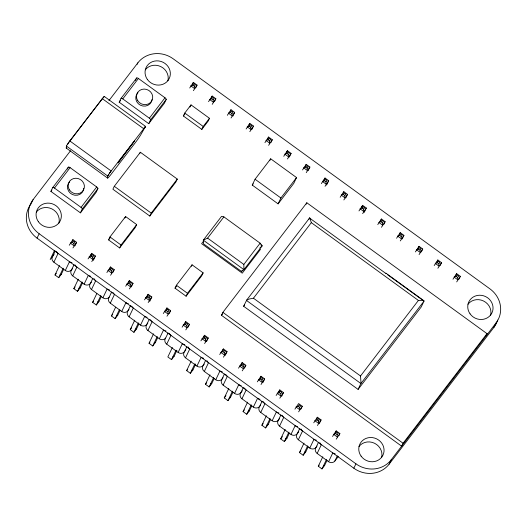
<?xml version="1.0" encoding="UTF-8"?>
<svg xmlns="http://www.w3.org/2000/svg" width="527" height="527" viewBox="0 0 527 527"><rect width="100%" height="100%" fill="white"/><g stroke="black" fill="none" stroke-linecap="round" stroke-linejoin="round"><path stroke-width="0.79" d="M66.218 148.041L66.461 145.827L69.03 141.934L104.168 96.355L145.551 126.394L140.834 134.655A9.15 0.626 -54 0 1 135.123 142.942L111.164 174.213A9.15 0.626 -54 0 1 107.574 178.08L66.218 148.041A9.15 0.626 -54 0 0 66.619 147.916M67.449 144.714L68.26 143.239M107.574 178.08L107.778 175.939L109.768 172.823M70.506 150.781L33.076 199.647L30.968 204.041A25.612 23.946 25.6 0 0 37.048 238.118L353.841 468.22A25.612 23.946 25.6 0 0 389.117 464.182L493.924 327.353A25.612 23.946 25.6 0 0 497.64 320.041M50.888 191.393L52.713 187.586L68.358 167.164A1.831 0.639 37.5 0 1 70.111 167.652L96.698 186.96A1.831 0.639 37.5 0 1 97.897 188.62L96.072 192.427L80.427 212.849L50.888 191.393L51.863 190.115M67.443 169.068L68.358 167.164M37.048 238.118L39.15 233.724A25.612 23.946 25.6 0 1 33.076 199.647M137.185 64.287L137.883 62.818A25.612 23.946 25.6 0 1 173.159 58.78L489.952 288.882A25.612 23.946 25.6 0 1 496.032 322.959L493.924 327.353M119.194 102.218L121.019 98.411L136.664 77.989A1.831 0.639 37.5 0 1 138.423 78.477L165.004 97.785A1.831 0.639 37.5 0 1 166.203 99.445L164.378 103.252L148.733 123.674L119.194 102.218L120.663 100.308M135.446 80.526L136.664 77.989M54.4 250.72L50.19 259.515L54.064 254.455M55.249 250.984L52.792 256.109A4.572 4.275 25.6 0 0 53.879 262.196L65.302 270.489A4.572 4.275 25.6 0 0 71.6 269.771L72.581 268.487M53.879 262.196L58.089 253.408A4.572 4.275 25.6 0 1 56.494 251.386M80.427 212.849L82.252 209.041L97.897 188.62M63.741 269.192L61.31 274.271L58.701 277.676L55.006 274.995L59.531 265.555M69.268 245.233L72.917 239.653L76.606 242.334L74.867 245.964M72.219 241.109L72.917 239.653M58.701 277.676L63.22 268.236M72.957 247.921L76.606 242.334M65.302 270.489L69.511 261.702A4.572 4.275 25.6 0 0 71.955 262.611M74.057 264.64L71.6 269.771A4.572 4.275 25.6 0 0 72.686 275.852L84.109 284.152A4.572 4.275 25.6 0 0 90.407 283.427L91.388 282.149M114.293 186.294L112.89 189.226L149.813 216.044L175.88 182.006L177.289 179.081L140.366 152.257L114.293 186.294L151.216 213.112L149.813 216.044M72.686 275.852L76.896 267.064A4.572 4.275 25.6 0 1 75.302 265.041M148.733 123.674L150.557 119.866L166.203 99.445M82.548 282.847L80.111 287.933L77.509 291.332L73.813 288.651L78.332 279.218M88.068 258.895L91.724 253.316L95.413 255.997L93.325 260.351M90.677 255.49L91.724 253.316M139.662 153.726L140.366 152.257M77.509 291.332L82.028 281.899M91.764 261.576L95.413 255.997M84.109 284.152L88.319 275.357A4.572 4.275 25.6 0 0 90.763 276.273M108.555 239.897L109.959 236.966L125.597 216.544L136.677 224.594L135.274 227.519L119.629 247.94L108.555 239.897L110.018 237.98M92.864 278.302L90.407 283.427A4.572 4.275 25.6 0 0 91.494 289.514L102.91 297.808A4.572 4.275 25.6 0 0 109.214 297.09L111.671 291.958M124.899 218.013L125.597 216.544M91.494 289.514L95.703 280.726A4.572 4.275 25.6 0 1 94.109 278.704M189.72 87.989L193.369 82.41L197.058 85.091L195.669 87.996M192.329 84.584L193.369 82.41M193.409 90.67L197.058 85.091M101.355 296.51L98.918 301.589L96.309 304.995L92.62 302.314L96.79 293.605M106.876 272.558L110.525 266.972L114.221 269.653L112.831 272.558M109.484 269.152L110.525 266.972M119.629 247.94L121.032 245.015L136.677 224.594M183.363 115.98L184.766 113.055L191.024 104.886L209.482 118.292L208.079 121.223L201.821 129.392L183.363 115.98L184.806 114.095M189.97 107.08L191.024 104.886M96.309 304.995L100.835 295.561M110.571 275.239L114.221 269.653M102.91 297.808L107.126 289.02A4.572 4.275 25.6 0 0 109.57 289.936M128.996 309.468L128.015 310.746A4.572 4.275 25.6 0 1 121.717 311.47L110.295 303.17L114.511 294.382A4.572 4.275 25.6 0 1 112.91 292.36M208.527 101.652L212.177 96.066L215.866 98.747L214.476 101.652M211.479 97.521L212.177 96.066M212.216 104.333L215.866 98.747M120.156 310.166L117.725 315.251L115.117 318.651L111.428 315.969L115.597 307.261M125.683 286.214L129.332 280.634L133.028 283.315L131.289 286.945M128.634 282.083L129.332 280.634M201.821 129.392L203.224 126.46L209.482 118.292M115.117 318.651L119.293 309.942M129.372 288.895L133.028 283.315M121.717 311.47L125.927 302.682A4.572 4.275 25.6 0 0 128.377 303.592M130.472 305.62L128.015 310.746A4.572 4.275 25.6 0 0 129.102 316.832L140.525 325.126A4.572 4.275 25.6 0 0 146.822 324.408L147.804 323.123M129.102 316.832L133.311 308.045A4.572 4.275 25.6 0 1 131.717 306.022M227.328 115.308L230.978 109.728L234.673 112.409L232.934 116.039M230.286 111.177L230.978 109.728M231.024 117.989L234.673 112.409M138.963 323.828L136.533 328.907L133.924 332.313L130.228 329.632L134.754 320.199M144.49 299.876L148.14 294.29L151.829 296.978L149.747 301.332M147.092 296.47L148.14 294.29M133.924 332.313L138.443 322.88M148.179 302.557L151.829 296.978M140.525 325.126L144.734 316.338A4.572 4.275 25.6 0 0 147.178 317.254M149.279 319.276L146.822 324.408A4.572 4.275 25.6 0 0 147.909 330.495L159.332 338.789A4.572 4.275 25.6 0 0 165.63 338.064L168.087 332.939M147.909 330.495L152.119 321.701A4.572 4.275 25.6 0 1 150.524 319.678M246.135 128.97L249.785 123.384L253.48 126.072L251.741 129.695M249.093 124.84L249.785 123.384M249.831 131.651L253.48 126.072M175.01 288.17L176.413 285.239L192.059 264.817L203.139 272.867L201.729 275.792L186.09 296.214L175.01 288.17L176.479 286.26M157.771 337.491L155.333 342.57L152.731 345.969L149.036 343.288L153.555 333.854M163.291 313.532L166.947 307.952L170.636 310.634L169.246 313.539M166.249 309.402L166.947 307.952M152.731 345.969L157.25 336.536M166.987 316.213L170.636 310.634M191.36 266.287L192.059 264.817M159.332 338.789L163.541 330.001A4.572 4.275 25.6 0 0 165.985 330.91M186.09 296.214L187.493 293.289L203.139 272.867M185.906 349.803L184.437 351.726A4.572 4.275 25.6 0 1 178.133 352.444L166.716 344.151L170.926 335.363A4.572 4.275 25.6 0 1 169.332 333.341M264.943 142.626L268.592 137.046L272.281 139.727L270.891 142.633M267.551 139.227L268.592 137.046M268.632 145.307L272.281 139.727M172.362 347.517L167.843 356.95L171.532 359.631L174.141 356.226L176.927 350.422M182.098 327.195L185.748 321.615L189.443 324.296L188.053 327.195M185.056 323.064L185.748 321.615M252.249 185.089L255.055 179.233L270.7 158.811L296.549 177.579L293.737 183.442L278.098 203.863L252.249 185.089L253.23 183.811M171.532 359.631L176.058 350.198M185.794 329.876L189.443 324.296M270.002 160.274L270.7 158.811M178.133 352.444L182.349 343.657A4.572 4.275 25.6 0 0 184.793 344.572M186.894 346.601L184.437 351.726A4.572 4.275 25.6 0 0 185.517 357.813L196.94 366.107A4.572 4.275 25.6 0 0 203.244 365.382L204.226 364.104M185.517 357.813L189.733 349.019A4.572 4.275 25.6 0 1 188.139 346.997M283.75 156.288L287.399 150.709L291.088 153.39L289.349 157.02M286.701 152.158L287.399 150.709M287.439 158.97L291.088 153.39M195.728 364.085L192.948 369.888L190.339 373.294L186.65 370.606L191.169 361.173M200.906 340.85L204.555 335.271L208.251 337.952L206.512 341.582M203.863 336.727L204.555 335.271M190.339 373.294L194.858 363.854M204.595 343.532L208.251 337.952M196.94 366.107L201.149 357.319A4.572 4.275 25.6 0 0 203.6 358.228M487.007 333.644L403.056 443.24L401.646 446.171L221.472 315.298L222.875 312.366L306.826 202.77L487.007 333.644L485.604 336.575M278.098 203.863L280.904 198L296.549 177.579M205.695 360.257L203.244 365.382A4.572 4.275 25.6 0 0 204.324 371.469L215.747 379.769A4.572 4.275 25.6 0 0 222.045 379.045L223.026 377.767M204.324 371.469L208.534 362.681A4.572 4.275 25.6 0 1 206.94 360.659M302.551 169.944L306.2 164.365L309.896 167.046L308.157 170.676M305.159 166.545L306.2 164.365M306.246 172.625L309.896 167.046M214.186 378.465L211.755 383.544L209.147 386.95L205.451 384.269L209.977 374.835M219.713 354.513L223.362 348.933L227.051 351.614L225.312 355.244M243.639 306.259L246.702 300.107L249.291 299.007L253.447 298.216L360.521 375.988L361.021 383.142L358.096 389.4L243.639 306.259L244.633 304.962M222.664 350.383L223.362 348.933M209.147 386.95L213.666 377.516M223.402 357.194L227.051 351.614M215.747 379.769L219.957 370.975A4.572 4.275 25.6 0 0 222.401 371.891M224.502 373.92L222.045 379.045A4.572 4.275 25.6 0 0 223.132 385.132L234.555 393.425A4.572 4.275 25.6 0 0 240.852 392.707L242.328 390.784M306.121 204.232L306.826 202.77M223.132 385.132L227.341 376.344A4.572 4.275 25.6 0 1 225.747 374.322M321.358 183.607L325.007 178.027L328.703 180.708L326.615 185.063M323.967 180.201L325.007 178.027M308.842 219.502L309.612 217.921M325.054 186.288L328.703 180.708M232.993 392.128L230.562 397.206L227.954 400.612L224.258 397.931L228.777 388.491M238.514 368.175L242.17 362.589L245.859 365.27L244.469 368.175M241.122 364.77L242.17 362.589M227.954 400.612L232.473 391.172M242.209 370.856L245.859 365.27M234.555 393.425L238.764 384.638A4.572 4.275 25.6 0 0 241.208 385.547M243.309 387.576L240.852 392.707A4.572 4.275 25.6 0 0 241.939 398.787L253.362 407.088A4.572 4.275 25.6 0 0 259.659 406.363L260.641 405.085M241.939 398.787L246.149 390A4.572 4.275 25.6 0 1 244.554 387.977M340.165 197.263L343.815 191.683L347.504 194.364L345.771 197.994M343.117 193.139L343.815 191.683M343.854 199.95L347.504 194.364M251.801 405.783L249.363 410.869L246.755 414.268L243.066 411.587L247.585 402.154M257.321 381.831L260.97 376.252L264.666 378.933L262.927 382.562M260.279 377.701L260.97 376.252M246.755 414.268L251.28 404.835M261.017 384.512L264.666 378.933M253.362 407.088L257.571 398.3A4.572 4.275 25.6 0 0 260.015 399.209M262.117 401.238L259.659 406.363A4.572 4.275 25.6 0 0 260.74 412.45L272.163 420.744A4.572 4.275 25.6 0 0 278.467 420.026L279.448 418.741M260.74 412.45L264.956 403.662A4.572 4.275 25.6 0 1 263.362 401.64M358.973 210.925L362.622 205.346L366.311 208.027L364.229 212.381M361.575 207.519L362.622 205.346M362.662 213.606L366.311 208.027M270.608 419.446L268.171 424.525L265.562 427.931L261.873 425.249L266.392 415.81M276.128 395.494L279.778 389.908L283.473 392.595L281.734 396.218M278.737 392.088L279.778 389.908M265.562 427.931L270.081 418.497M279.817 398.175L283.473 392.595M272.163 420.744L276.379 411.956A4.572 4.275 25.6 0 0 278.823 412.872M280.917 414.894L278.467 420.026A4.572 4.275 25.6 0 0 279.547 426.112L290.97 434.406A4.572 4.275 25.6 0 0 297.268 433.681L298.743 431.765M279.547 426.112L283.763 417.318A4.572 4.275 25.6 0 1 282.162 415.296M377.773 224.588L381.429 219.001L385.118 221.689L383.728 224.588M380.382 221.182L381.429 219.001M381.469 227.269L385.118 221.689M289.409 433.108L286.978 438.187L284.369 441.586L280.68 438.905L285.199 429.472M294.936 409.15L298.585 403.57L302.274 406.251L300.884 409.156M284.369 441.586L288.888 432.153M298.625 411.831L302.274 406.251M290.97 434.406L295.179 425.618A4.572 4.275 25.6 0 0 297.63 426.527M299.725 428.556L297.268 433.681A4.572 4.275 25.6 0 0 298.354 439.768L309.777 448.062A4.572 4.275 25.6 0 0 316.075 447.344L317.056 446.059M298.354 439.768L302.564 430.981A4.572 4.275 25.6 0 1 300.97 428.958M396.581 238.244L400.23 232.664L403.926 235.345L402.187 238.975M399.538 234.113L400.23 232.664M400.276 240.925L403.926 235.345M308.216 446.764L305.785 451.843L303.177 455.249L299.481 452.568L304.007 443.135M313.743 422.812L317.392 417.232L321.081 419.914L319.342 423.543M316.694 418.682L317.392 417.232M303.177 455.249L307.696 445.816M317.432 425.493L321.081 419.914M309.777 448.062L313.987 439.274A4.572 4.275 25.6 0 0 316.431 440.19M318.532 442.219L316.075 447.344A4.572 4.275 25.6 0 0 317.162 453.431L328.584 461.724A4.572 4.275 25.6 0 0 334.882 461L338.314 456.52M317.162 453.431L321.371 444.636A4.572 4.275 25.6 0 1 319.777 442.614M415.388 251.906L419.037 246.326L422.733 249.007L421.337 251.906M417.997 248.5L419.037 246.326M419.077 254.587L422.733 249.007M327.023 460.427L324.586 465.506L321.984 468.911L318.288 466.224L322.807 456.79M332.544 436.468L336.193 430.888L339.889 433.569L338.848 435.75M335.152 433.069L336.193 430.888M321.984 468.911L326.503 459.472M336.239 439.149L339.889 433.569M328.584 461.724L332.794 452.937A4.572 4.275 25.6 0 0 335.238 453.846M334.882 461L337.339 455.875M434.195 265.562L437.845 259.982L441.534 262.663L440.144 265.568M437.147 261.432L437.845 259.982M437.884 268.243L441.534 262.663M353.841 468.22L355.942 463.826A25.612 23.946 25.6 0 0 391.218 459.788L496.032 322.959M452.996 279.224L456.652 273.645L460.341 276.326L458.951 279.224M455.954 275.094L456.652 273.645M456.692 281.905L460.341 276.326M389.117 464.182L391.218 459.788M145.221 127.152L145.524 126.394L110.077 172.395M103.872 97.113L104.194 96.355M108.371 174.892L107.745 176.031L66.382 146.051M108.476 174.727L108.812 174.213M68.339 143.127L102.501 98.457M109.339 173.436L111.138 170.965L69.781 140.926M108.937 100.611L137.883 62.818M52.713 187.586A1.831 0.639 37.5 0 1 54.472 188.073L70.111 167.652M121.019 98.411A1.831 0.639 37.5 0 1 122.778 98.898L138.423 78.477M82.252 209.041A1.831 0.639 37.5 0 0 81.053 207.381L96.698 186.96M150.557 119.866A1.831 0.639 37.5 0 0 149.365 118.206L165.004 97.785M72.41 242.4L73.451 241.043L74.926 242.117L73.885 243.474L73.997 245.74L70.308 243.059L72.41 242.4L73.885 243.474M192.862 85.157L193.903 83.793L195.379 84.867L194.338 86.23L194.456 88.496L190.761 85.809L192.862 85.157L194.338 86.23M55.006 274.995L56.31 273.289M91.217 256.063L92.258 254.699L93.734 255.773L92.693 257.136L92.805 259.403L89.116 256.715L91.217 256.063L92.693 257.136M211.67 98.812L212.71 97.455L214.186 98.529L213.145 99.886L213.257 102.152L209.568 99.471L211.67 98.812L213.145 99.886M73.813 288.651L75.117 286.952M151.216 213.112L177.289 179.081M110.018 269.719L111.065 268.362L112.541 269.435L111.5 270.792L111.612 273.058L107.916 270.377L110.018 269.719L111.5 270.792M230.47 112.475L231.518 111.111L232.993 112.185L231.952 113.549L232.064 115.815L228.375 113.134L230.47 112.475L231.952 113.549M92.62 302.314L93.49 301.174M128.825 283.381L129.866 282.017L131.348 283.091L130.301 284.455L130.419 286.721L126.724 284.04L128.825 283.381L130.301 284.455M249.278 126.137L250.325 124.774L251.801 125.848L250.753 127.205L250.872 129.471L247.176 126.79L249.278 126.137L250.753 127.205M111.428 315.969L112.732 314.27M147.632 297.044L148.673 295.68L150.149 296.754L149.108 298.111L149.227 300.377L145.531 297.696L147.632 297.044L149.108 298.111M268.085 139.793L269.126 138.43L270.608 139.503L269.56 140.867L269.679 143.133L265.983 140.452L268.085 139.793L269.56 140.867M130.228 329.632L131.533 327.926M203.6 241.096L201.63 243.672L242.242 273.17L260.496 249.35M260.121 243.184L243.843 264.435L243.929 269.659L203.31 240.16L207.612 238.118L223.896 216.867L260.121 243.184L262.176 245.832L243.929 269.659L241.518 271.451L203.527 243.856L203.31 240.16L221.564 216.333L223.896 216.867M166.44 310.699L167.481 309.336L168.956 310.41L167.915 311.773L168.027 314.039L164.338 311.358L166.44 310.699L167.915 311.773M286.892 153.456L287.933 152.092L289.409 153.166L288.368 154.53L288.48 156.789L284.791 154.108L286.892 153.456L288.368 154.53M149.036 343.288L149.905 342.155M185.24 324.362L186.288 322.998L187.764 324.072L186.723 325.436L186.835 327.695L183.146 325.014L185.24 324.362L186.723 325.436M305.7 167.112L306.74 165.755L308.216 166.822L307.175 168.185L307.287 170.452L303.598 167.77L305.7 167.112L307.175 168.185M241.518 271.451L242.499 270.18M204.048 338.018L205.089 336.661L206.571 337.728L205.523 339.092L205.642 341.358L201.946 338.677L204.048 338.018L205.523 339.092M221.472 315.298L222.466 313.993M324.5 180.774L325.548 179.411L327.023 180.484L325.976 181.848L326.094 184.114L322.399 181.426L324.5 180.774L325.976 181.848M186.65 370.606L187.52 369.473M253.447 298.216L311.325 222.657L309.817 217.882M222.855 351.68L223.896 350.317L225.372 351.39L224.331 352.754L224.449 355.02L220.754 352.332L222.855 351.68L224.331 352.754M343.308 194.43L344.348 193.073L345.831 194.147L344.783 195.504L344.902 197.77L341.206 195.089L343.308 194.43L344.783 195.504M205.451 384.269L206.755 382.569M241.662 365.336L242.703 363.979L244.179 365.053L243.138 366.41L243.25 368.676L239.561 365.995L241.662 365.336L243.138 366.41M362.115 208.093L363.156 206.729L364.631 207.803L363.59 209.166L363.702 211.432L360.013 208.751L362.115 208.093L363.59 209.166M224.258 397.931L225.997 395.658M260.463 378.999L261.511 377.635L262.986 378.709L261.945 380.072L262.057 382.338L258.368 379.657L260.463 378.999L261.945 380.072M380.922 221.755L381.963 220.391L383.439 221.465L382.398 222.822L382.51 225.088L378.821 222.407L380.922 221.755L382.398 222.822M243.066 411.587L244.37 409.887M279.27 392.661L280.318 391.297L281.793 392.371L280.746 393.728L280.865 395.994L277.169 393.313L279.27 392.661L280.746 393.728M399.723 235.411L400.77 234.047L402.246 235.121L401.205 236.485L401.317 238.751L397.621 236.07L399.723 235.411L401.205 236.485M261.873 425.249L263.177 423.543M298.078 406.317L299.119 404.953L300.594 406.027L299.553 407.391L299.672 409.657L295.976 406.976L298.078 406.317L299.553 407.391M418.53 249.073L419.571 247.71L421.053 248.784L420.006 250.141L420.124 252.407L416.429 249.726L418.53 249.073L420.006 250.141M280.68 438.905L282.413 436.639M316.885 419.979L317.926 418.616L319.402 419.69L318.361 421.053L318.473 423.313L314.784 420.632L316.885 419.979L318.361 421.053M437.338 262.729L438.378 261.372L439.854 262.439L438.813 263.803L438.932 266.069L435.236 263.388L437.338 262.729L438.813 263.803M299.481 452.568L300.785 450.868M360.521 375.988L418.405 300.43L422.555 300.337L424.031 301.095L387.398 274.587M358.096 389.4L421.192 307.03L424.018 301.128L360.909 383.537L246.445 300.403L309.54 218.033L386.067 273.618M335.686 433.635L336.733 432.278L338.209 433.346L337.168 434.709L337.28 436.975L333.591 434.294L335.686 433.635L337.168 434.709M456.145 276.392L457.186 275.028L458.661 276.102L457.62 277.465L457.732 279.725L454.043 277.044L456.145 276.392L457.62 277.465M318.288 466.224L319.158 465.091M144.477 127.475L143.568 128.628L102.212 98.595M144.642 127.284L145.524 126.394M102.646 98.292L103.035 97.877M259.785 248.052L262.176 245.832L260.845 244.864M60.098 274.646L61.31 274.271M78.905 288.309L80.111 287.933M97.706 301.971L98.918 301.589M116.513 315.627L117.725 315.251M135.32 329.289L136.533 328.907M154.128 342.945L155.333 342.57M172.928 356.608L174.141 356.226M191.736 370.264L192.948 369.888M210.543 383.926L211.755 383.544M229.35 397.582L230.562 397.206M248.151 411.244L249.363 410.869M266.958 424.907L268.171 424.525M285.766 438.563L286.978 438.187M304.573 452.225L305.785 451.843M323.38 465.881L324.586 465.506M184.766 113.055L203.224 126.46M385.922 273.157L423.853 300.713M255.055 179.233L280.904 198M311.325 222.657L418.405 300.43M122.778 98.898L149.365 118.206M207.612 238.118L243.843 264.435M54.472 188.073L81.053 207.381M222.875 312.366L403.056 443.24M109.959 236.966L121.032 245.015M176.413 285.239L187.493 293.289M39.15 233.724L355.942 463.826M145.248 69.854A12.806 11.976 25.6 0 1 160.821 66.6A12.806 11.976 25.6 0 1 167.889 80.842M467.95 304.25A12.806 11.976 25.6 0 1 483.522 300.989A12.806 11.976 25.6 0 1 490.591 315.232M358.966 446.521A12.806 11.976 25.6 0 1 374.539 443.26A12.806 11.976 25.6 0 1 381.607 457.502M36.271 212.124A12.806 11.976 25.6 0 1 51.837 208.87A12.806 11.976 25.6 0 1 58.905 223.112M166.716 344.151A4.572 4.275 25.6 0 1 165.63 338.064M110.295 303.17A4.572 4.275 25.6 0 1 109.214 297.09M151.974 99.643A8.234 7.694 25.6 0 1 140.452 105.229A8.234 7.694 25.6 0 1 137.982 92.693M83.714 188.264A8.234 7.694 25.6 0 1 72.41 194.529A8.234 7.694 25.6 0 1 69.676 181.868M118.825 161.473L118.127 162.942L134.471 141.052L118.825 161.473M147.356 79.445A12.806 11.976 25.6 0 0 169.187 78.622A12.806 11.976 25.6 0 0 156.532 60.849A12.806 11.976 25.6 0 0 147.356 79.445M470.058 313.842A12.806 11.976 25.6 0 0 491.889 313.012A12.806 11.976 25.6 0 0 479.234 295.239A12.806 11.976 25.6 0 0 470.058 313.842M361.081 456.112A12.806 11.976 25.6 0 0 382.905 455.282A12.806 11.976 25.6 0 0 370.25 437.509A12.806 11.976 25.6 0 0 361.081 456.112M38.379 221.715A12.806 11.976 25.6 0 0 60.203 220.892A12.806 11.976 25.6 0 0 47.555 203.119A12.806 11.976 25.6 0 0 38.379 221.715M137.771 100.769A8.234 7.694 25.6 0 0 151.842 100.782A8.234 7.694 25.6 0 0 144.174 89.076A8.234 7.694 25.6 0 0 137.771 100.769M69.459 189.944A8.234 7.694 25.6 0 0 83.529 189.957A8.234 7.694 25.6 0 0 75.868 178.251A8.234 7.694 25.6 0 0 69.459 189.944"/></g></svg>
